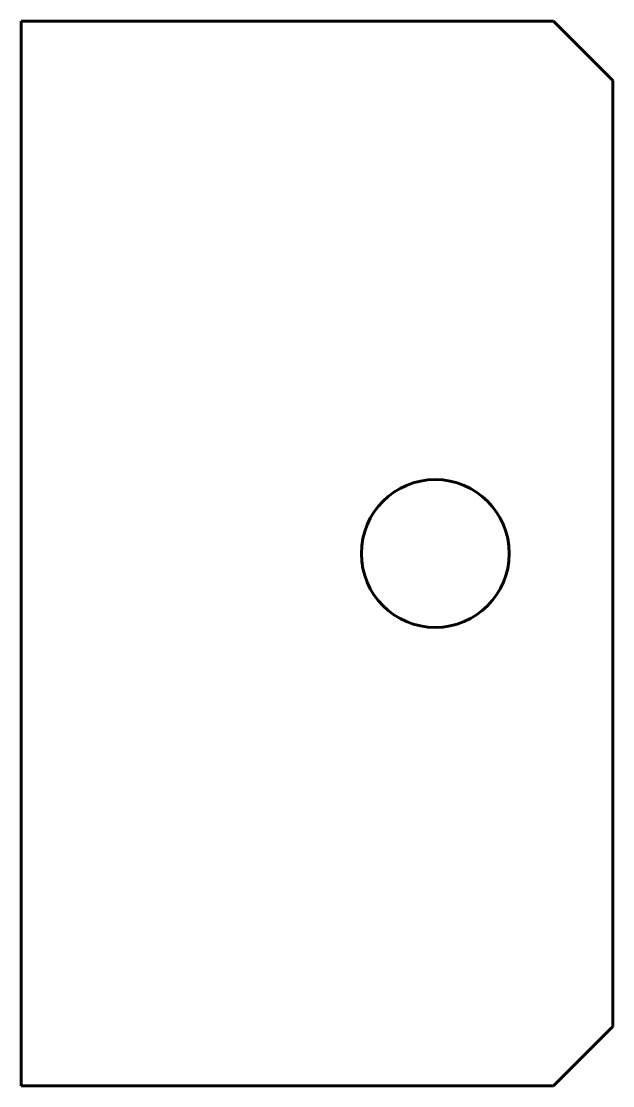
# Model space of a CAD drawing. Header units: millimetres. Extents: x 0 to 100, y 0 to 180.
import ezdxf

# ---------------------------------------------------------------- set-up
doc = ezdxf.new("R2010")
doc.units = ezdxf.units.MM
doc.linetypes.add('K5LT_BASIC', pattern=[0])

msp = doc.modelspace()

# ---------------------------------------------------------------- linework, layer by layer
at = {"color": 150, "linetype": 'K5LT_BASIC', "lineweight": 60, "true_color": 0x0080ff}
for p, q in [((90, 180), (0, 180)), ((0, 180), (0, 0)), ((100, 170), (90, 180)), ((100, 10), (100, 170)), ((90, 0), (100, 10)), ((0, 0), (90, 0))]:
    msp.add_line(p, q, dxfattribs=at)
msp.add_circle((70, 90), 12.5, dxfattribs=at)

doc.saveas('drawing.dxf')
